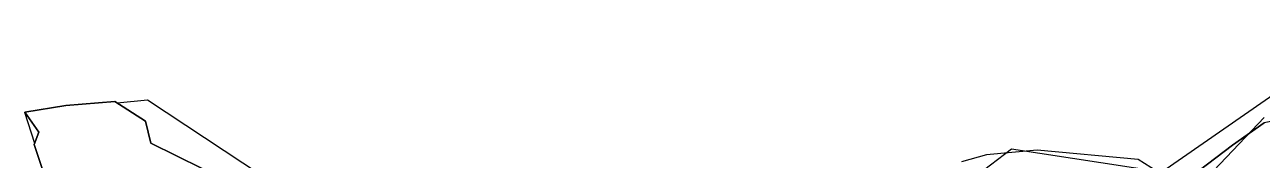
# Model space of a CAD drawing. Header units: metres. Extents: x 304729 to 308942, y 6403920 to 6405836.
# Drawn here: x 305103.8 to 305201.8, y 6404433.1 to 6404443.9 of the extents above; entities that cross this region are included whole.
import ezdxf

# ---------------------------------------------------------------- set-up
doc = ezdxf.new("R2010")
doc.units = ezdxf.units.M
doc.layers.add('FASTIGHETSGRANSER', color=7, linetype='Continuous')
doc.layers.add('HOJDKURVOR_STOD', color=6, linetype='Continuous')

msp = doc.modelspace()

# ---------------------------------------------------------------- linework, layer by layer
at = {"layer": 'FASTIGHETSGRANSER'}
msp.add_lwpolyline([(305212.774, 6404443.875), (305211.08, 6404443.641), (305209.847, 6404441.942), (305208.863, 6404440.834), (305207.499, 6404437.971), (305205.385, 6404436.747), (305202.002, 6404436.093), (305199.48, 6404434.325), (305195.521, 6404431.313), (305193.274, 6404430.511), (305191.607, 6404431.096), (305186.796, 6404431.413), (305181.698, 6404431.669), (305176.937, 6404430.906), (305173.507, 6404428.526), (305172.855, 6404423.726), (305178.987, 6404385.387), (305187.018, 6404377.675), (305200.45, 6404377.223), (305200.46, 6404380.221), (305204.195, 6404380.125), (305203.996, 6404377.127), (305209.124, 6404377.064), (305212.774, 6404443.875)], close=True, dxfattribs=at)
for points in [[(305179.762, 6404432.33), (305181.963, 6404434.027), (305193.891, 6404432.211), (305210.257, 6404443.571)], [(305106.939, 6404427.104), (305104.544, 6404434.363), (305104.906, 6404435.356), (305103.789, 6404436.927), (305107.032, 6404437.453), (305110.924, 6404437.794), (305113.353, 6404436.214), (305113.766, 6404434.466), (305117.836, 6404432.474)], [(305117.836, 6404432.474), (305113.766, 6404434.466), (305113.353, 6404436.214), (305110.924, 6404437.794), (305107.032, 6404437.453), (305103.789, 6404436.927), (305104.906, 6404435.356), (305104.544, 6404434.363), (305106.939, 6404427.104)], [(305106.351, 6404428.886), (305104.544, 6404434.362), (305104.58, 6404434.461), (305104.58, 6404434.461), (305103.801, 6404436.913), (305103.79, 6404436.928), (305107.032, 6404437.454), (305110.924, 6404437.793), (305111.112, 6404437.672), (305113.512, 6404437.918), (305130.179, 6404426.886)], [(305195.521, 6404431.313), (305199.48, 6404434.325), (305202.002, 6404436.093)]]:
    msp.add_lwpolyline(points, dxfattribs=at)
at = {"layer": 'HOJDKURVOR_STOD'}
for points in [[(305202, 6404436.52, 0), (305198, 6404432.32, 0)], [(305194, 6404431.9, 0), (305192, 6404433.17, 0), (305184, 6404433.92, 0), (305180, 6404433.54, 0), (305178, 6404433, 0)]]:
    msp.add_polyline3d(points, dxfattribs=at)

doc.saveas('drawing.dxf')
